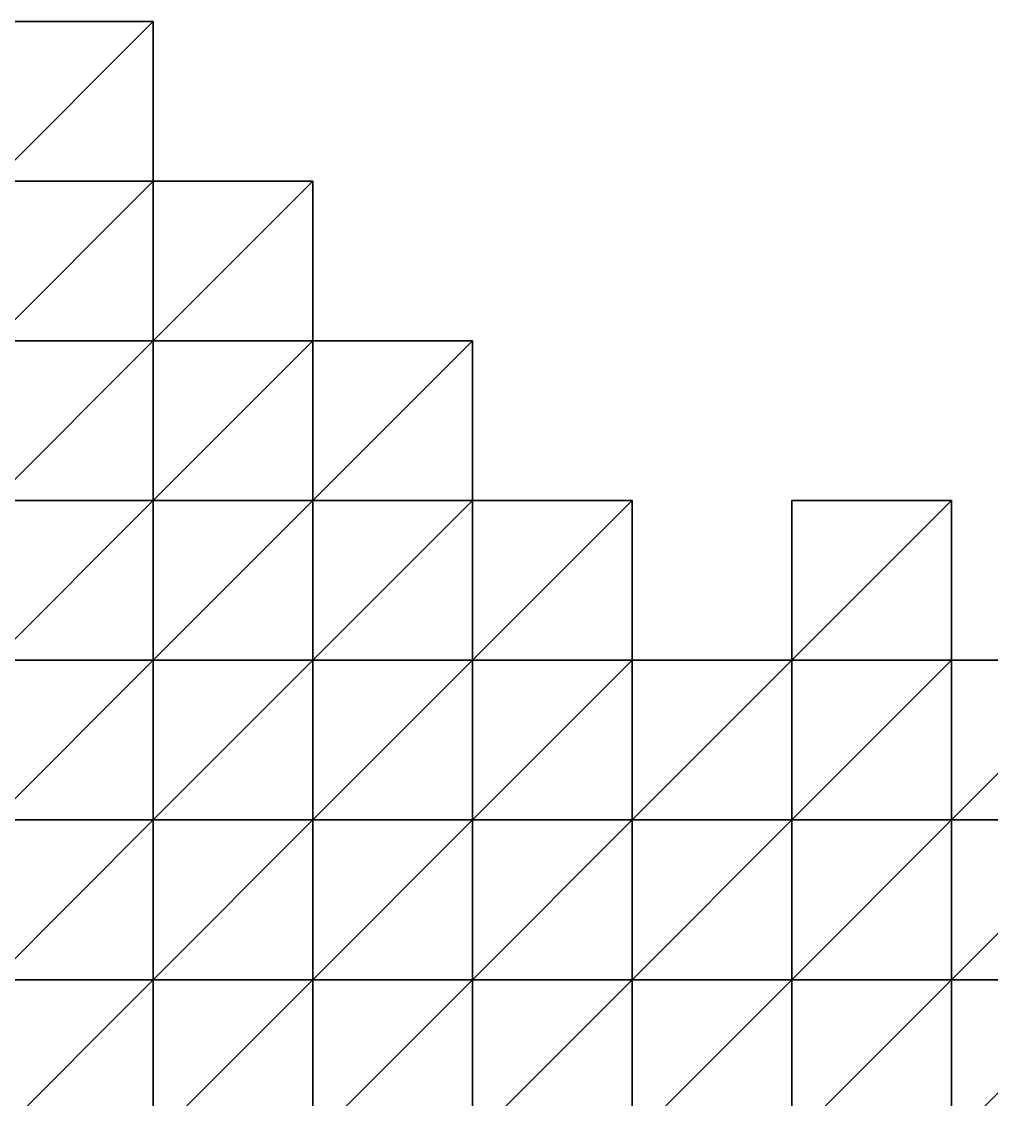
# Model space of a CAD drawing. Extents: x 292020 to 295740, y 4557680 to 4560040.
# Drawn here: x 294963.5 to 295085, y 4559845 to 4559980 of the extents above; entities that cross this region are included whole.
import ezdxf

# ---------------------------------------------------------------- set-up
doc = ezdxf.new("R2010")
doc.units = 0
doc.layers.add('RUN201_4_-_RUN201_NODOMAIN5_20X', color=7, linetype='CONTINUOUS')

msp = doc.modelspace()

# ---------------------------------------------------------------- linework, layer by layer
at = {"layer": 'RUN201_4_-_RUN201_NODOMAIN5_20X'}
for points in [[(294960, 4559980, 1820), (294960, 4559960, 1820), (294980, 4559980, 1820)], [(294980, 4559980, 1820), (294960, 4559960, 1820), (294980, 4559960, 1820)], [(294980, 4559980, 1840), (294960, 4559960, 1840), (294960, 4559980, 1840)], [(294980, 4559960, 1840), (294960, 4559960, 1840), (294980, 4559980, 1840)], [(294980, 4559980, 1820), (294960, 4559980, 1840), (294960, 4559980, 1820)], [(294980, 4559980, 1840), (294960, 4559980, 1840), (294980, 4559980, 1820)], [(294980, 4559960, 1820), (294980, 4559960, 1840), (294980, 4559980, 1820)], [(294980, 4559980, 1820), (294980, 4559960, 1840), (294980, 4559980, 1840)], [(294960, 4559960, 1820), (294960, 4559940, 1820), (294980, 4559960, 1820)], [(294980, 4559960, 1820), (294960, 4559940, 1820), (294980, 4559940, 1820)], [(294980, 4559960, 1840), (294960, 4559940, 1840), (294960, 4559960, 1840)], [(294980, 4559940, 1840), (294960, 4559940, 1840), (294980, 4559960, 1840)], [(294980, 4559960, 1820), (294980, 4559940, 1820), (295000, 4559960, 1820)], [(295000, 4559960, 1820), (294980, 4559940, 1820), (295000, 4559940, 1820)], [(295000, 4559960, 1840), (294980, 4559940, 1840), (294980, 4559960, 1840)], [(295000, 4559940, 1840), (294980, 4559940, 1840), (295000, 4559960, 1840)], [(295000, 4559960, 1820), (294980, 4559960, 1840), (294980, 4559960, 1820)], [(295000, 4559960, 1840), (294980, 4559960, 1840), (295000, 4559960, 1820)], [(295000, 4559940, 1820), (295000, 4559940, 1840), (295000, 4559960, 1820)], [(295000, 4559960, 1820), (295000, 4559940, 1840), (295000, 4559960, 1840)], [(294960, 4559940, 1800), (294960, 4559920, 1800), (294980, 4559940, 1800)], [(294980, 4559940, 1800), (294960, 4559920, 1800), (294980, 4559920, 1800)], [(294980, 4559940, 1800), (294960, 4559940, 1820), (294960, 4559940, 1800)], [(294980, 4559940, 1820), (294960, 4559940, 1820), (294980, 4559940, 1800)], [(294980, 4559940, 1840), (294960, 4559920, 1840), (294960, 4559940, 1840)], [(294980, 4559920, 1840), (294960, 4559920, 1840), (294980, 4559940, 1840)], [(294980, 4559920, 1800), (294980, 4559920, 1820), (294980, 4559940, 1800)], [(294980, 4559940, 1800), (294980, 4559920, 1820), (294980, 4559940, 1820)], [(294980, 4559940, 1820), (294980, 4559920, 1820), (295000, 4559940, 1820)], [(295000, 4559940, 1820), (294980, 4559920, 1820), (295000, 4559920, 1820)], [(295000, 4559940, 1840), (294980, 4559920, 1840), (294980, 4559940, 1840)], [(295000, 4559920, 1840), (294980, 4559920, 1840), (295000, 4559940, 1840)], [(295000, 4559940, 1820), (295000, 4559920, 1820), (295020, 4559940, 1820)], [(295020, 4559940, 1820), (295000, 4559920, 1820), (295020, 4559920, 1820)], [(295020, 4559940, 1840), (295000, 4559920, 1840), (295000, 4559940, 1840)], [(295020, 4559920, 1840), (295000, 4559920, 1840), (295020, 4559940, 1840)], [(295020, 4559940, 1820), (295000, 4559940, 1840), (295000, 4559940, 1820)], [(295020, 4559940, 1840), (295000, 4559940, 1840), (295020, 4559940, 1820)], [(295020, 4559920, 1820), (295020, 4559920, 1840), (295020, 4559940, 1820)], [(295020, 4559940, 1820), (295020, 4559920, 1840), (295020, 4559940, 1840)], [(294960, 4559920, 1780), (294960, 4559900, 1780), (294980, 4559920, 1780)], [(294980, 4559920, 1780), (294960, 4559900, 1780), (294980, 4559900, 1780)], [(294980, 4559920, 1780), (294960, 4559920, 1800), (294960, 4559920, 1780)], [(294980, 4559920, 1800), (294960, 4559920, 1800), (294980, 4559920, 1780)], [(294980, 4559920, 1840), (294960, 4559900, 1840), (294960, 4559920, 1840)], [(294980, 4559900, 1840), (294960, 4559900, 1840), (294980, 4559920, 1840)], [(294980, 4559900, 1780), (294980, 4559900, 1800), (294980, 4559920, 1780)], [(294980, 4559920, 1780), (294980, 4559900, 1800), (294980, 4559920, 1800)], [(294980, 4559920, 1800), (294980, 4559900, 1800), (295000, 4559920, 1800)], [(295000, 4559920, 1800), (294980, 4559900, 1800), (295000, 4559900, 1800)], [(295000, 4559920, 1800), (294980, 4559920, 1820), (294980, 4559920, 1800)], [(295000, 4559920, 1820), (294980, 4559920, 1820), (295000, 4559920, 1800)], [(295000, 4559920, 1840), (294980, 4559900, 1840), (294980, 4559920, 1840)], [(295000, 4559900, 1840), (294980, 4559900, 1840), (295000, 4559920, 1840)], [(295000, 4559900, 1800), (295000, 4559900, 1820), (295000, 4559920, 1800)], [(295000, 4559920, 1800), (295000, 4559900, 1820), (295000, 4559920, 1820)], [(295000, 4559920, 1820), (295000, 4559900, 1820), (295020, 4559920, 1820)], [(295020, 4559920, 1820), (295000, 4559900, 1820), (295020, 4559900, 1820)], [(295020, 4559920, 1840), (295000, 4559900, 1840), (295000, 4559920, 1840)], [(295020, 4559900, 1840), (295000, 4559900, 1840), (295020, 4559920, 1840)], [(295020, 4559920, 1820), (295020, 4559900, 1820), (295040, 4559920, 1820)], [(295040, 4559920, 1820), (295020, 4559900, 1820), (295040, 4559900, 1820)], [(295040, 4559920, 1840), (295020, 4559900, 1840), (295020, 4559920, 1840)], [(295040, 4559900, 1840), (295020, 4559900, 1840), (295040, 4559920, 1840)], [(295040, 4559920, 1820), (295020, 4559920, 1840), (295020, 4559920, 1820)], [(295040, 4559920, 1840), (295020, 4559920, 1840), (295040, 4559920, 1820)], [(295040, 4559900, 1820), (295040, 4559900, 1840), (295040, 4559920, 1820)], [(295040, 4559920, 1820), (295040, 4559900, 1840), (295040, 4559920, 1840)], [(295060, 4559920, 1840), (295060, 4559900, 1840), (295080, 4559920, 1840)], [(295080, 4559920, 1840), (295060, 4559900, 1840), (295080, 4559900, 1840)], [(295080, 4559920, 1860), (295060, 4559900, 1860), (295060, 4559920, 1860)], [(295080, 4559900, 1860), (295060, 4559900, 1860), (295080, 4559920, 1860)], [(295080, 4559920, 1840), (295060, 4559920, 1860), (295060, 4559920, 1840)], [(295080, 4559920, 1860), (295060, 4559920, 1860), (295080, 4559920, 1840)], [(295060, 4559920, 1840), (295060, 4559900, 1860), (295060, 4559900, 1840)], [(295060, 4559920, 1860), (295060, 4559900, 1860), (295060, 4559920, 1840)], [(295080, 4559900, 1840), (295080, 4559900, 1860), (295080, 4559920, 1840)], [(295080, 4559920, 1840), (295080, 4559900, 1860), (295080, 4559920, 1860)], [(294960, 4559900, 1760), (294960, 4559880, 1760), (294980, 4559900, 1760)], [(294980, 4559900, 1760), (294960, 4559880, 1760), (294980, 4559880, 1760)], [(294980, 4559900, 1760), (294960, 4559900, 1780), (294960, 4559900, 1760)], [(294980, 4559900, 1780), (294960, 4559900, 1780), (294980, 4559900, 1760)], [(294980, 4559900, 1840), (294960, 4559880, 1840), (294960, 4559900, 1840)], [(294980, 4559880, 1840), (294960, 4559880, 1840), (294980, 4559900, 1840)], [(294980, 4559880, 1760), (294980, 4559880, 1780), (294980, 4559900, 1760)], [(294980, 4559900, 1760), (294980, 4559880, 1780), (294980, 4559900, 1780)], [(294980, 4559900, 1780), (294980, 4559880, 1780), (295000, 4559900, 1780)], [(295000, 4559900, 1780), (294980, 4559880, 1780), (295000, 4559880, 1780)], [(295000, 4559900, 1780), (294980, 4559900, 1800), (294980, 4559900, 1780)], [(295000, 4559900, 1800), (294980, 4559900, 1800), (295000, 4559900, 1780)], [(295000, 4559900, 1840), (294980, 4559880, 1840), (294980, 4559900, 1840)], [(295000, 4559880, 1840), (294980, 4559880, 1840), (295000, 4559900, 1840)], [(295000, 4559880, 1780), (295000, 4559880, 1800), (295000, 4559900, 1780)], [(295000, 4559900, 1780), (295000, 4559880, 1800), (295000, 4559900, 1800)], [(295000, 4559900, 1800), (295000, 4559880, 1800), (295020, 4559900, 1800)], [(295020, 4559900, 1800), (295000, 4559880, 1800), (295020, 4559880, 1800)], [(295020, 4559900, 1800), (295000, 4559900, 1820), (295000, 4559900, 1800)], [(295020, 4559900, 1820), (295000, 4559900, 1820), (295020, 4559900, 1800)], [(295020, 4559900, 1840), (295000, 4559880, 1840), (295000, 4559900, 1840)], [(295020, 4559880, 1840), (295000, 4559880, 1840), (295020, 4559900, 1840)], [(295020, 4559880, 1800), (295020, 4559880, 1820), (295020, 4559900, 1800)], [(295020, 4559900, 1800), (295020, 4559880, 1820), (295020, 4559900, 1820)], [(295020, 4559900, 1820), (295020, 4559880, 1820), (295040, 4559900, 1820)], [(295040, 4559900, 1820), (295020, 4559880, 1820), (295040, 4559880, 1820)], [(295040, 4559900, 1840), (295020, 4559880, 1840), (295020, 4559900, 1840)], [(295040, 4559880, 1840), (295020, 4559880, 1840), (295040, 4559900, 1840)], [(295040, 4559900, 1820), (295040, 4559880, 1820), (295060, 4559900, 1820)], [(295060, 4559900, 1820), (295040, 4559880, 1820), (295060, 4559880, 1820)], [(295060, 4559900, 1820), (295040, 4559900, 1840), (295040, 4559900, 1820)], [(295060, 4559900, 1840), (295040, 4559900, 1840), (295060, 4559900, 1820)], [(295060, 4559900, 1860), (295040, 4559880, 1860), (295040, 4559900, 1860)], [(295060, 4559880, 1860), (295040, 4559880, 1860), (295060, 4559900, 1860)], [(295060, 4559900, 1840), (295040, 4559900, 1860), (295040, 4559900, 1840)], [(295060, 4559900, 1860), (295040, 4559900, 1860), (295060, 4559900, 1840)], [(295040, 4559900, 1840), (295040, 4559880, 1860), (295040, 4559880, 1840)], [(295040, 4559900, 1860), (295040, 4559880, 1860), (295040, 4559900, 1840)], [(295060, 4559880, 1820), (295060, 4559880, 1840), (295060, 4559900, 1820)], [(295060, 4559900, 1820), (295060, 4559880, 1840), (295060, 4559900, 1840)], [(295060, 4559900, 1840), (295060, 4559880, 1840), (295080, 4559900, 1840)], [(295080, 4559900, 1840), (295060, 4559880, 1840), (295080, 4559880, 1840)], [(295080, 4559900, 1860), (295060, 4559880, 1860), (295060, 4559900, 1860)], [(295080, 4559880, 1860), (295060, 4559880, 1860), (295080, 4559900, 1860)], [(295080, 4559900, 1840), (295080, 4559880, 1840), (295100, 4559900, 1840)], [(295100, 4559900, 1840), (295080, 4559880, 1840), (295100, 4559880, 1840)], [(295100, 4559900, 1860), (295080, 4559880, 1860), (295080, 4559900, 1860)], [(295100, 4559880, 1860), (295080, 4559880, 1860), (295100, 4559900, 1860)], [(295100, 4559900, 1840), (295080, 4559900, 1860), (295080, 4559900, 1840)], [(295100, 4559900, 1860), (295080, 4559900, 1860), (295100, 4559900, 1840)], [(294960, 4559880, 1760), (294960, 4559860, 1760), (294980, 4559880, 1760)], [(294980, 4559880, 1760), (294960, 4559860, 1760), (294980, 4559860, 1760)], [(294980, 4559880, 1840), (294960, 4559860, 1840), (294960, 4559880, 1840)], [(294980, 4559860, 1840), (294960, 4559860, 1840), (294980, 4559880, 1840)], [(294980, 4559880, 1760), (294980, 4559860, 1760), (295000, 4559880, 1760)], [(295000, 4559880, 1760), (294980, 4559860, 1760), (295000, 4559860, 1760)], [(295000, 4559880, 1760), (294980, 4559880, 1780), (294980, 4559880, 1760)], [(295000, 4559880, 1780), (294980, 4559880, 1780), (295000, 4559880, 1760)], [(295000, 4559880, 1840), (294980, 4559860, 1840), (294980, 4559880, 1840)], [(295000, 4559860, 1840), (294980, 4559860, 1840), (295000, 4559880, 1840)], [(295000, 4559860, 1760), (295000, 4559860, 1780), (295000, 4559880, 1760)], [(295000, 4559880, 1760), (295000, 4559860, 1780), (295000, 4559880, 1780)], [(295000, 4559880, 1780), (295000, 4559860, 1780), (295020, 4559880, 1780)], [(295020, 4559880, 1780), (295000, 4559860, 1780), (295020, 4559860, 1780)], [(295020, 4559880, 1780), (295000, 4559880, 1800), (295000, 4559880, 1780)], [(295020, 4559880, 1800), (295000, 4559880, 1800), (295020, 4559880, 1780)], [(295020, 4559880, 1860), (295000, 4559860, 1860), (295000, 4559880, 1860)], [(295020, 4559860, 1860), (295000, 4559860, 1860), (295020, 4559880, 1860)], [(295020, 4559880, 1840), (295000, 4559880, 1860), (295000, 4559880, 1840)], [(295020, 4559880, 1860), (295000, 4559880, 1860), (295020, 4559880, 1840)], [(295000, 4559880, 1840), (295000, 4559860, 1860), (295000, 4559860, 1840)], [(295000, 4559880, 1860), (295000, 4559860, 1860), (295000, 4559880, 1840)], [(295020, 4559860, 1780), (295020, 4559860, 1800), (295020, 4559880, 1780)], [(295020, 4559880, 1780), (295020, 4559860, 1800), (295020, 4559880, 1800)], [(295020, 4559880, 1800), (295020, 4559860, 1800), (295040, 4559880, 1800)], [(295040, 4559880, 1800), (295020, 4559860, 1800), (295040, 4559860, 1800)], [(295040, 4559880, 1800), (295020, 4559880, 1820), (295020, 4559880, 1800)], [(295040, 4559880, 1820), (295020, 4559880, 1820), (295040, 4559880, 1800)], [(295040, 4559880, 1860), (295020, 4559860, 1860), (295020, 4559880, 1860)], [(295040, 4559860, 1860), (295020, 4559860, 1860), (295040, 4559880, 1860)], [(295040, 4559880, 1840), (295020, 4559880, 1860), (295020, 4559880, 1840)], [(295040, 4559880, 1860), (295020, 4559880, 1860), (295040, 4559880, 1840)], [(295040, 4559880, 1800), (295040, 4559860, 1800), (295060, 4559880, 1800)], [(295060, 4559880, 1800), (295040, 4559860, 1800), (295060, 4559860, 1800)], [(295060, 4559880, 1800), (295040, 4559880, 1820), (295040, 4559880, 1800)], [(295060, 4559880, 1820), (295040, 4559880, 1820), (295060, 4559880, 1800)], [(295060, 4559880, 1860), (295040, 4559860, 1860), (295040, 4559880, 1860)], [(295060, 4559860, 1860), (295040, 4559860, 1860), (295060, 4559880, 1860)], [(295060, 4559860, 1800), (295060, 4559860, 1820), (295060, 4559880, 1800)], [(295060, 4559880, 1800), (295060, 4559860, 1820), (295060, 4559880, 1820)], [(295060, 4559880, 1820), (295060, 4559860, 1820), (295080, 4559880, 1820)], [(295080, 4559880, 1820), (295060, 4559860, 1820), (295080, 4559860, 1820)], [(295080, 4559880, 1820), (295060, 4559880, 1840), (295060, 4559880, 1820)], [(295080, 4559880, 1840), (295060, 4559880, 1840), (295080, 4559880, 1820)], [(295080, 4559880, 1860), (295060, 4559860, 1860), (295060, 4559880, 1860)], [(295080, 4559860, 1860), (295060, 4559860, 1860), (295080, 4559880, 1860)], [(295080, 4559860, 1820), (295080, 4559860, 1840), (295080, 4559880, 1820)], [(295080, 4559880, 1820), (295080, 4559860, 1840), (295080, 4559880, 1840)], [(295080, 4559880, 1840), (295080, 4559860, 1840), (295100, 4559880, 1840)], [(295100, 4559880, 1840), (295080, 4559860, 1840), (295100, 4559860, 1840)], [(295100, 4559880, 1860), (295080, 4559860, 1860), (295080, 4559880, 1860)], [(295100, 4559860, 1860), (295080, 4559860, 1860), (295100, 4559880, 1860)], [(294960, 4559860, 1760), (294960, 4559840, 1760), (294980, 4559860, 1760)], [(294980, 4559860, 1760), (294960, 4559840, 1760), (294980, 4559840, 1760)], [(294980, 4559860, 1840), (294960, 4559840, 1840), (294960, 4559860, 1840)], [(294980, 4559840, 1840), (294960, 4559840, 1840), (294980, 4559860, 1840)], [(294980, 4559860, 1760), (294980, 4559840, 1760), (295000, 4559860, 1760)], [(295000, 4559860, 1760), (294980, 4559840, 1760), (295000, 4559840, 1760)], [(295000, 4559860, 1840), (294980, 4559840, 1840), (294980, 4559860, 1840)], [(295000, 4559840, 1840), (294980, 4559840, 1840), (295000, 4559860, 1840)], [(295000, 4559860, 1760), (295000, 4559840, 1760), (295020, 4559860, 1760)], [(295020, 4559860, 1760), (295000, 4559840, 1760), (295020, 4559840, 1760)], [(295020, 4559860, 1760), (295000, 4559860, 1780), (295000, 4559860, 1760)], [(295020, 4559860, 1780), (295000, 4559860, 1780), (295020, 4559860, 1760)], [(295020, 4559860, 1860), (295000, 4559840, 1860), (295000, 4559860, 1860)], [(295020, 4559840, 1860), (295000, 4559840, 1860), (295020, 4559860, 1860)], [(295000, 4559860, 1840), (295000, 4559840, 1860), (295000, 4559840, 1840)], [(295000, 4559860, 1860), (295000, 4559840, 1860), (295000, 4559860, 1840)], [(295020, 4559840, 1760), (295020, 4559840, 1780), (295020, 4559860, 1760)], [(295020, 4559860, 1760), (295020, 4559840, 1780), (295020, 4559860, 1780)], [(295020, 4559860, 1780), (295020, 4559840, 1780), (295040, 4559860, 1780)], [(295040, 4559860, 1780), (295020, 4559840, 1780), (295040, 4559840, 1780)], [(295040, 4559860, 1780), (295020, 4559860, 1800), (295020, 4559860, 1780)], [(295040, 4559860, 1800), (295020, 4559860, 1800), (295040, 4559860, 1780)], [(295040, 4559860, 1860), (295020, 4559840, 1860), (295020, 4559860, 1860)], [(295040, 4559840, 1860), (295020, 4559840, 1860), (295040, 4559860, 1860)], [(295040, 4559860, 1780), (295040, 4559840, 1780), (295060, 4559860, 1780)], [(295060, 4559860, 1780), (295040, 4559840, 1780), (295060, 4559840, 1780)], [(295060, 4559860, 1780), (295040, 4559860, 1800), (295040, 4559860, 1780)], [(295060, 4559860, 1800), (295040, 4559860, 1800), (295060, 4559860, 1780)], [(295060, 4559860, 1860), (295040, 4559840, 1860), (295040, 4559860, 1860)], [(295060, 4559840, 1860), (295040, 4559840, 1860), (295060, 4559860, 1860)], [(295060, 4559840, 1780), (295060, 4559840, 1800), (295060, 4559860, 1780)], [(295060, 4559860, 1780), (295060, 4559840, 1800), (295060, 4559860, 1800)], [(295060, 4559860, 1800), (295060, 4559840, 1800), (295080, 4559860, 1800)], [(295080, 4559860, 1800), (295060, 4559840, 1800), (295080, 4559840, 1800)], [(295080, 4559860, 1800), (295060, 4559860, 1820), (295060, 4559860, 1800)], [(295080, 4559860, 1820), (295060, 4559860, 1820), (295080, 4559860, 1800)], [(295080, 4559860, 1860), (295060, 4559840, 1860), (295060, 4559860, 1860)], [(295080, 4559840, 1860), (295060, 4559840, 1860), (295080, 4559860, 1860)], [(295080, 4559840, 1800), (295080, 4559840, 1820), (295080, 4559860, 1800)], [(295080, 4559860, 1800), (295080, 4559840, 1820), (295080, 4559860, 1820)], [(295080, 4559860, 1820), (295080, 4559840, 1820), (295100, 4559860, 1820)], [(295100, 4559860, 1820), (295080, 4559840, 1820), (295100, 4559840, 1820)], [(295100, 4559860, 1820), (295080, 4559860, 1840), (295080, 4559860, 1820)], [(295100, 4559860, 1840), (295080, 4559860, 1840), (295100, 4559860, 1820)], [(295100, 4559860, 1860), (295080, 4559840, 1860), (295080, 4559860, 1860)], [(295100, 4559840, 1860), (295080, 4559840, 1860), (295100, 4559860, 1860)]]:
    msp.add_3dface(points, dxfattribs=at)

doc.saveas('drawing.dxf')
